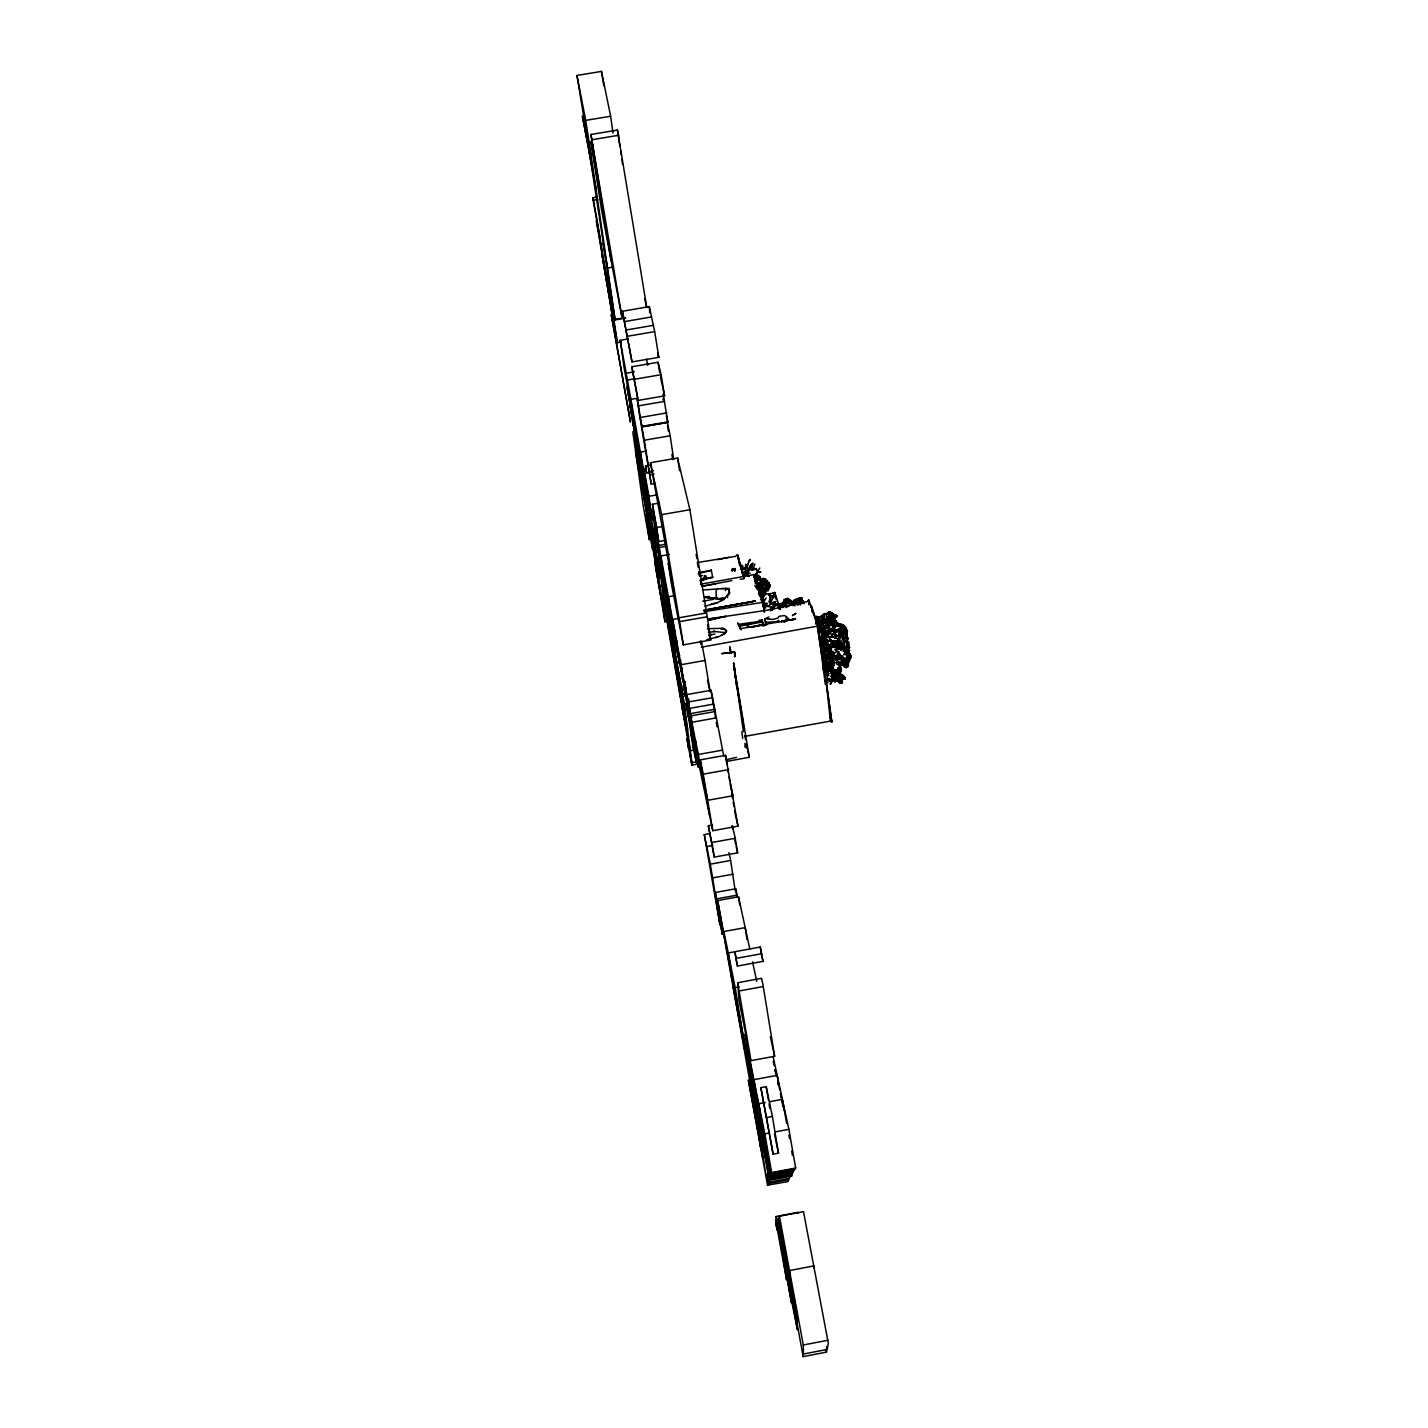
<?xml version="1.0" encoding="UTF-8"?>
<svg xmlns="http://www.w3.org/2000/svg" width="1428" height="1428" viewBox="0 0 1428 1428"><rect width="100%" height="100%" fill="white"/><g stroke="black" fill="none" stroke-linecap="round" stroke-linejoin="round"><path stroke-width="1.5" d="M700.505 584.248L754.073 574.609L756.037 581.428L758.375 583.713L758 587.943L762.498 587.336L763.087 581.392L766.051 581.321L764.498 581.285C768.21 578.608 769.353 585.926 768.05 587.908L766.336 590.371L766.997 588.193L765.783 587.586L764.997 592.852L759.785 595.422L761.178 597.35L762.623 596.172L762.552 599.474L760.499 599.635L763.373 598.314L763.052 595.28L760.196 596.904L762.623 596.172M779.688 1089.76L777.171 1075.338L753.841 1079.693L770.013 1176.743L744.72 1034.461L764.819 1133.85L771.638 1172.566L770.335 1175.512L793.308 1171.192L795.664 1168.05L788.899 1129.334L773.191 1056.952M839.914 647.419L839.914 649.276L844.341 649.24L843.145 646.116L842.002 646.545L843.984 646.706L841.128 647.919L833.149 644.349L831.971 646.134L822.742 645.795L825.134 651.614L828.597 649.865L826.758 656.469L824.474 655.72L823.063 658.933L823.902 657.219L826.812 658.022L826.062 657.023M783.936 1254.837L783.936 1255.944L777.35 1218.709L784.847 1259.746M823.563 666.448L823.135 665.412L824.884 669.018L827.615 668.465L825.687 667.822L825.919 664.27L833.399 663.02L829.418 660.343L829.365 662.485L832.702 667.019L832.274 665.484C834.862 663.306 829.043 658.558 832.31 656.184L835.005 656.541L837.843 661.164L844.394 665.769L846.072 664.252L845.626 661.807L842.609 657.63L839.432 657.076L839.539 654.381L840.646 657.54L837.201 655.577L837.361 653.953L839.075 652.15L840.646 656.184L842.484 656.701M764.48 612.273L762.481 599.492L764.801 600.028L766.229 597.993M798.341 1213.282L798.073 1212.336L776.029 1216.513L791.433 1302.729L783.454 1256.247M830.168 716.66L831.846 721.961L826.294 682.423L831.846 721.961L830.382 721.14L826.294 682.423L817.191 626.196L701.434 647.187M831.953 673.605L831.292 671.803L833.684 674.016L834.523 679.317L831.881 677.211L830.703 682.191L831.917 676.747L831.007 676.461L833.649 676.926M763.123 606.24L766.979 603.366L766.765 605.079L763.123 606.24L762.409 603.241M690.313 722.211L690.974 731.939L693.544 733.831L691.527 733.581L690.688 725.602M764.801 600.028L762.374 600.349L762.516 597.065L762.463 600.42L766.086 605.526M790.005 1289.662L790.041 1288.002L797.467 1329.771L791.451 1300.283M825.241 630.355L823.046 631.908L820.279 630.997L817.923 625.518L819.975 625.892L820.19 632.068L826.241 634.3L827.508 633.871L827.276 630.64L825.33 632.461L825.991 635.603L823.438 634.871L821.546 632.479L825.241 630.355L825.241 628.141L828.847 627.606L837.058 631.783L835.915 629.873L833.934 631.372L831.774 630.908L834.291 632.39L831.667 635.032L835.683 634.103L836.54 635.531L834.666 638.619L835.451 635.639L840.11 635.139L840.699 636.531L838.914 641.797L831.703 640.94L829.311 639.173M826.08 636.763L825.509 638.352L828.668 641.226L827.633 640.851L826.83 642.761L824.652 639.137L825.527 635.799L825.545 639.619L828.668 641.226L830.65 640.19L833.827 641.208L833.898 644.653M741.882 570.165L746.987 566.737L747.701 563.989L747.147 570.914L748.54 569.611L748.201 570.575M804 602.973L799.841 597.743L797.627 599.76L793.718 600.456L794.861 602.063L796.253 601.402L795.557 602.348M831.221 669L831.596 667.429L829.936 665.698L828.436 667.929L827.026 664.645L829.936 665.698L830.757 669.786L832.81 667.947L828.347 663.841M845.483 635.656L847.322 633.925L846.019 638.03L847.946 638.227L846.019 638.03L847.946 638.227L846.982 638.405M648.919 526.932L640.208 475.578L658.576 581.25L659.932 586.39L663.895 585.694M767.157 581.446L763.212 578.411L761.481 581.803L762.963 580.536L762.552 579.072L757.072 580.375L755.644 582.071L755.501 580.428L756.269 581.535M829.954 621.858L831.114 622.072L832.613 618.538L835.951 617.646L837.326 615.718L833.47 615.236L837.326 615.718L834.844 617.431M780.92 1235.72L803.179 1356.6L826.491 1352.12L826.616 1347.05M843.252 658.183L844.912 662.449L843.662 664.234L846.019 662.985L846.054 660.396M747.201 626.071L748.54 625.089L747.415 627.41L749.129 627.106L747.201 625.75M831.382 640.262L833.042 642.671L831.614 643.796L828.883 644.992L824.813 643.778L823.206 645.028L821.386 643.725L822.742 638.048M691.116 730.065L690.866 725.192M838.182 672.874L832.096 675.408L831.292 671.803M844.983 646.402L848.089 647.776L848.464 649.597L846.429 650.597L843.573 648.901M843.448 658.772L840.271 659.736L838.165 658.808L838.504 656.487L842.984 656.166L839.735 657.523L842.609 657.63L845.626 661.807M828.186 668.429L829.472 669.661L825.009 667.554L826.384 664.431L827.901 666.965L830.543 666.983L827.026 664.645M673.124 625.482L673.195 628.231M846.893 637.156L846.982 634.318L845.001 634.228L846.982 634.318M841.877 648.508L844.555 648.169L847.036 651.257L846.483 647.455L843.073 645.974L844.537 644.974L844.287 641.868L840.913 643.207L838.575 640.869M759.607 1128.406L763.98 1153.235L762.106 1142.454M843.073 675.551L842.092 678.693L843.073 675.551L845.215 679.192L839.771 677.033L841.752 680.014L838.736 680.728L835.558 676.622L835.594 673.998L840.342 680.174L845.465 678.639L841.717 674.409L838.075 677.229M660.307 569.558L660.254 566.63L661.146 572.342L661.789 571.611M758.803 590.924L760.66 589.461L758.446 589.443M847.304 645.045L848.589 641.85L845.947 640.547L848.589 641.85L848.696 643.207L846.501 647.562L835.844 643.153L834.862 643.957L835.666 645.117L837.611 642.332L837.451 646.759L838.896 646.384M664.074 586.033L664.431 589.139L664.377 585.587M794.539 604.526L794.111 601.956L793.843 605.061L794.611 602.991L792.451 601.848L791.487 604.669L795.182 605.847M831.685 612.951C834.095 615.807 829.329 609.47 826.491 613.986L824.688 613.576L823.206 616.789L824.706 618.842L829.061 617.664L826.223 619.627L825.687 622.786L819.226 624.964L821.868 630.462L823.724 629.569L824.545 630.908L824.599 629.212L821.903 631.069L824.081 626.035L834.398 616.825L834.113 614.861L829.882 611.791L828.847 611.987L831.382 612.594L831.489 615.129L826.794 621.234L827.187 622.537L832.31 623.857L833.988 629.677L828.668 631.337L829.543 632.354L827.972 637.495L832.149 636.228L834.88 637.62L839.164 634.978L840.699 636.531L839.521 634.514L843.359 632.497L839.593 629.677C837.361 627.767 833.381 633.746 834.862 631.426L835.915 629.873M820.511 617.431L816.316 616.396L815.888 619.002M845.911 661.182L847.839 664.609L851.034 656.88L847.714 650.579L846.429 655.113L847.661 659.754L850.213 653.899L847.821 652.507L847.911 653.435M762.516 597.065L762.374 600.349L763.498 599.938L764.373 603.848L761.838 600.742M837.147 645.813L835.88 642.314M785.043 602.241L783.954 602.848L783.847 601.331L783.704 603.401L782.883 602.42L786.435 600.26L786.953 602.616L784.026 602.205L783.936 603.848L788.274 603.58L786.328 602.402L783.419 606.079L784.347 601.956L786.632 601.242L787.346 602.545L787.042 601.67L782.58 607.543M798.395 600.117L797.02 602.277L796.378 600.278L798.109 600.581L799.359 598.635L797.627 599.76M822.117 636.602L820.779 638.173L821.975 639.869L826.294 641.136L821.582 635.942L824.42 633.443L823.438 634.871M824.849 680.71L825.473 673.873L823.581 669.464L825.527 667.09L824.706 667.733L826.58 668.75L825.741 671.142L824.884 669.018L825.991 670.196M832.096 616.039L830.007 617.913L834.987 616.664L835.077 614.736L833.774 615.914M728.708 595.208L729.03 588.443L721.318 588.479M766.193 589.621L767.961 590.639L768.371 588.818L766.193 589.621L767.961 590.639L770.442 585.801L768.692 582.713M748.897 1055.203L770.924 1174.298L794.379 1169.889M758.75 594.048L759.785 595.422C760.499 593.28 768.068 594.03 763.569 592.192L759.375 592.102L759.321 590.978L762.088 589.871L758.643 589.657L762.463 602.348L704.04 611.737M774.797 1070.643L774.851 1069.697L776.404 1076.534M832.399 680.763L831.078 680.888L830.346 684.458L831.06 680.21M729.601 593.423L729.672 592.174L724.121 599.117L716.374 603.259L704.986 606.097M752.699 565.024L752.824 563.043L750.236 567.523M822.76 658.165L822.242 657.398C822.349 660.432 823.51 650.24 822.903 655.738L825.652 655.291L822.225 651.828L826.366 651.811M830.578 660.343L829.686 656.755L835.898 656.184L834.006 657.13L832.917 660.057L832.613 658.754C832.488 655.024 838.843 656.255 833.149 654.863L831.524 654.078L833.042 656.166L835.166 656.505L832.613 654.988L831.917 655.952M762.409 600.652L762.481 599.492M830.882 656.148L828.169 654.238L826.973 655.88L829.65 657.576L827.847 659.45L825.152 658.237L827.704 656.648L826.473 654.417L827.972 654.042L827.597 651.811L829.597 650.936L829.686 649.365M746.987 566.737L745.612 564.363L745.345 574.699L746.808 571.736M781.991 607.668L782.258 605.472L783.936 605.276M803.411 1354.03L803.286 1344.997L779.438 1216.21L803.5 1211.658L828.329 1343.32L827.133 1349.46L803.411 1354.03L802.911 1351.316L803.179 1356.6M664.591 581.731L664.431 580.375L664.68 585.641L664.77 584.534M800.769 603.044L801.661 597.725L801.09 600.26M826.401 674.855L828.615 673.463L828.133 671.571L826.384 672.07L828.615 673.463L826.401 674.855L825.473 673.873L828.615 673.463L826.384 672.07M795.039 1168.675L771.174 1173.191L756.769 1095.633M830.864 683.744L831.078 680.888M828.24 622.233L822.921 620.109L823.206 616.789M825.991 668.125L829.579 671.214L832.06 669.732L835.969 672.552L835.005 672.731L833.524 668.411M732.225 569.165L732.1 570.897L732.225 569.165L735.134 568.647L734.867 571.289M831.917 676.747L834.452 678.014M734.545 570.129L731.957 569.879L735.063 569.433L733.135 570.379M821.814 650.454L823.76 652.15L825.134 651.614L826.651 645.795M833.149 654.863L831.025 656.809L832.863 655.506M823.188 663.77L826.009 661.646L826.687 659.004L825.152 658.237L827.597 658.04L828.026 655.363L829.204 656.88L826.08 656.327L828.169 654.238M681.37 669.018L681.531 667.322L681.495 671.249L681.691 669.179M849.142 660.307L844.234 660.093L849.142 660.307L850.16 659.147L848.946 656.898M756.554 573.11L756.394 574.234L757.215 573.092M763.23 596.922L763.427 595.03L765.926 593.959L762.998 593.37L765.926 593.959L763.659 596.101L763.427 595.03L765.819 593.887L764.765 590.192L765.354 591.192M831.596 663.127L832.845 663.449L830.935 672.731L831.417 670.232L831.703 672.249M767.354 581.321L767.443 580.428L765.711 581.178L767.604 581.285M821.511 624.036L820.814 625.321L822.153 621.18L824.259 621.126L824.313 617.431L823.438 620.323M782.312 606.382L783.847 601.331M827.597 658.04L827.776 655.488M686.939 692.598L685.208 693.008L689.046 714.875M828.847 627.606L828.561 630.194L831.257 628.784M758.661 586.801L758.643 589.657M759.268 593.602L759.196 591.138L762.088 589.871M783.704 603.401L785.311 599.224L786.649 601.652L785.043 602.027L784.24 599.938M841.128 630.069L841.895 629.516L843.091 631.997L841.77 633.479L846.768 630.73C847.821 626.16 839.914 632.408 841.895 629.516L842.895 632.872L840.86 633.229M842.895 632.979L843.038 635.139L840.075 636.602M691.509 728.994L691.206 725.71L691.759 730.672M764.819 578.643L764.783 580.5L765.765 579.215L763.516 578.875M762.927 623.286L762.998 625.089L762.32 620.966L759 620.502L762.695 619.841L761.588 620.145L762.998 625.089L757.358 626.089M830.989 624.714L831.274 621.626M762.302 583.499L756.394 583.017L757.911 585.105L757.072 580.375M828.883 644.992L827.562 643.653L825.687 647.312L822.296 648.169L823.813 649.187L821.671 646.081L826.866 647.437L829.9 645.867L831.435 649.49L827.972 654.042M684.53 683.762L684.173 680.192M781.08 606.4L779.599 603.812L779.42 606.597M833.113 655.934L832.613 654.988L833.381 656.844L834.487 656.023L833.113 655.934L833.184 651.579L829.597 650.936M848.339 660.093L846.215 663.52L846.144 667.519L842.074 664.948L845.501 666.091L847.714 664.966L847.732 666.822L846.144 667.519L842.895 664.948M840.646 656.184L838.771 654.667L839.075 652.15M768.407 595.405L770.031 594.923L769.335 602.759M797.092 600.545L796.36 599.171L801.983 598.778L799.198 598.975M842.556 632.658L841.663 632.39L843.912 627.035L845.679 628.391M846.554 637.923L845.858 636.388M694.401 746.433L695.864 756.929M749.789 566.684L752.128 567.273L749.789 566.684L746.683 573.77L750.182 573.253M848.089 647.776L848.464 649.597L844.733 652.15L844.002 654.809L845.34 652.882L846.429 655.113L849.107 654.667L849.249 652.525L845.983 649.187L843.412 651.132L844.002 648.955L844.555 650.418L843.412 651.132L844.733 652.15L847.447 651.525L851.034 656.88L849.053 658.183M837.094 678.211L836.808 680.353L839.896 683.03L842.538 682.566L841.681 679.692M677.175 650.508L675.176 639.708L675.64 641.975M825.58 628.552L827.508 628.534L826.723 625.268L826.973 626.196M816.316 616.396L817.923 625.518M843.752 649.187L844.751 649.508L844.858 647.812L845.215 650.597M692.187 734.902L693.169 740.329L693.49 737.937M844.126 639.262L842.092 637.709L843.984 638.137L843.752 636.692L844.126 639.262L841.645 636.852L843.752 636.692L844.323 642.707L842.038 644.599L840.913 643.207M783.419 606.079L782.455 602.794L779.331 605.597L780.938 605.508L779.599 603.812L779.545 607.489M835.451 635.639L835.683 634.103M831.078 675.837L832.578 676.64L833.684 674.016L833.202 672.142L830.596 671.053L833.131 672.731C838.361 673.659 833.167 674.659 833.916 677.872L831.917 678.746L832.578 681.584L833.184 679.549L834.595 681.334L836.808 680.353L835.987 679.942L837.201 680.906M834.595 681.334L834.773 680.192M680.799 670.624L681.138 668.607M734.885 655.63L734.652 656.969L734.617 652.025L721.925 653.613L734.617 652.025L734.885 655.63L734.42 652.364M743.595 575.68L744.738 572.592L745.416 575.448M826.776 628.57L827.455 626.196L829.329 625.982L829.115 622.626L826.687 624L827.508 628.534M758.911 592.852L759.196 591.138L762.124 590.514L760.16 589.621L758.661 590.924L758.625 584.373L757.179 584.962L757.483 587.961L758.357 587.283M829.043 675.658L827.383 675.926L826.883 678.996L827.954 682.513L826.366 681.263L827.597 678.836M690.866 718.409L690.313 721.693M835.219 622.679L835.023 623.75L836.469 622.769L832.935 623.268L833.559 621.144L832.47 621.965L836.862 620.984M762.909 594.869L764.569 594.976L763.23 593.352M843.091 627.927L843.912 627.035L842.449 627.713L844.251 628.963L845.358 627.41L842.966 624.661L841.342 624.643L840.092 629.373L835.594 630.105M841.181 645.599L841.806 646.973L841.074 643.564L838.182 643.171M762.498 587.336L767.711 587.247L765.943 583.035L762.498 587.336L764.23 588.479L765.676 593.352L763.801 592.977M829.115 622.626L829.329 625.982L826.687 624L827.312 622.858M831.971 646.134L833.042 642.671L834.238 643.546M840.11 635.139L843.27 633.943L843.038 635.139L840.342 635.728M691.973 727.191L692.134 729.547M756.215 583.445L757.822 584.891L757.697 588.604L757.965 585.908L762.927 586.158L761.249 586.033L761.642 584.748M661.789 568.969L661.146 572.342L661.432 570.932M686.065 687.546L685.672 688.421L685.208 687.243L685.654 690.402L684.601 681.745M827.419 641.083L826.83 642.761L821.457 640.583L820.779 638.173M824.973 678.621L824.973 677.657L825.58 678.514M767.479 1159.822L762.302 1128.495M834.291 675.069L835.291 673.177L834.577 674.748M786.203 599.492L787.703 598.421L790.916 600.492L789.488 602.991L791.558 600.992L789.488 602.991M797.27 602.438L799.127 600.474L801.965 602.919L800.233 603.633M835.808 616.521L835.344 614.915M766.051 585.516L766.997 588.193L764.658 589.746M768.692 586.069L768.603 584.159L765.087 584.355L765.551 581.821L762.784 582.196L763.962 580.839L766.229 580.946L763.748 583.445L765.158 584.712L765.943 583.035L767.711 587.247M770.031 594.923L770.567 598.386L775.35 593.673L770.638 602.652M827.74 622.215L826.705 620.073L822.528 622.394L823.849 622.786L824.349 620.591L822.492 620.18L821.439 616.878L824.688 613.576M831.703 640.94L830.721 644.242L832.381 643.849L830.65 640.19L827.758 641.315L826.83 642.761L827.794 642.35L827.901 643.689L825.634 640.922L822.349 640.744M834.88 679.906L835.558 676.622L840.628 676.372L840.11 674.569L838.95 676.319L837.701 675.373M690.17 719.641L689.438 717.731M839.468 671.267L837.683 672.445L837.129 675.498L839.468 671.267L834.595 671.981L832.06 669.732M792.04 1170.906L791.987 1175.994L769.781 1180.188L769.496 1175.155M793.308 1171.192L793.04 1172.459L770.013 1176.743M734.652 570.861L735.134 568.647M664.555 580.821L662.503 579.929L662.431 576.501L663.806 576.252L662.77 576.109L662.77 578.893L664.145 581.214L665.091 580.411M847.072 632.836L845.911 632.301L847.072 632.836L847.464 631.105L846.161 630.498M767.139 586.962L768.603 584.159M832.917 660.057L835.094 659.254L835.987 657.469L835.005 656.541L839.646 658.808L838.04 658.379M841.288 663.913L842.002 659.343L842.502 661.45L838.397 663.556M762.748 590.799L765.783 587.586M836.594 648.116L838.414 649.454L836.29 649.026L837.058 646.045L835.808 644.742L836.951 644.867M813.585 1267.564L813.96 1265.886L789.613 1270.527L790.559 1288.252M693.651 733.546L691.527 733.581L691.17 727.834M827.972 637.495L828.668 631.337M762.445 602.509L763.498 599.938M818.976 619.52L818.065 621.359L818.976 619.52L816.227 620.216L816.28 617.342L816.495 618.253M835.059 625.607L835.987 622.287L838.022 624.018L836.701 624.143L839.896 625.803L837.094 626.089L838.522 624.679L839.896 625.803M829.811 618.36L832.631 617.824L832.167 616.575L827.33 617.735L831.382 612.594L834.113 614.861L831.417 616.807M846.161 627.784L842.966 624.661L840.324 624.286L840.396 629.016L839.021 628.623L847.322 632.443M783.883 606.007L786.632 601.242M729.708 647.33L731.297 653.489M759.321 580.089L759.892 576.769L760.856 579.322L756.965 579.286M763.73 1143.542L745.791 1046.635L767.568 1185.418L748.361 1079.996L762.784 1157.697L753.252 1102.452L755.84 1119.82M825.455 614.486L829.079 612.362M685.244 695.472L684.994 696.346L684.744 692.794M734.902 668.947L733.546 662.985L743.417 731.689M825.241 646.438L827.901 648.847L830.096 648.865L830.543 647.223L828.847 646.563M843.412 651.132L844.002 648.955L839.914 649.276L841.413 648.723L841.074 649.615M822.153 621.18L824.259 621.126M834.095 676.836L831.917 678.746M846.625 664.538L848.071 663.841L846.358 663.484L848.036 661.932M683.334 685.779L683.655 688.492L683.334 686.707M830.007 679.924L830.703 682.191L828.954 678.282L829.365 679.657L827.098 679.782L830.739 679.549L829.079 680.353L829.989 680.71M791.969 603.455L787.042 601.67M838.165 625.892L838.522 624.679M831.489 615.129L831.846 616.753L830.793 616.61M801.054 597.939L799.626 601.599L800.448 605.008L800.001 602.955L798.288 604.579L797.217 602.741L794.611 602.991M787.096 619.627L788.756 618.288M823.153 617.539L819.369 617.039L818.101 618.11L819.797 620.323L821.635 620.323L819.226 623.268L817.619 622.822L818.779 622.305L817.566 619.556L819.618 619.199L819.958 622.305L818.672 620.52L816.762 622.429M779.081 605.526L779.599 603.812M837.95 648.187L836.772 650.293M844.448 664.431L844.073 666.733L847.732 666.822M744.738 572.592L748.504 576.216M828.204 623.518L827.455 626.196L825.687 622.786M827.258 616.485L826.116 616.682L826.491 613.986L828.847 611.987L830.721 613.112M825.919 664.27L827.847 659.45L825.027 657.326L827.704 656.648M765.64 584.659L764.819 582.749M768.728 583.749C767.621 587.961 770.138 583.552 766.408 584.445L767.604 585.551L768.585 584.463M789.345 601.884L787.774 602.259M832.881 617.021L831.596 622.394L832.827 622.269L830.721 623.911L833.559 621.144L833.845 623.947M747.594 564.596L750.343 559.348L748.433 561.668M835.094 614.718L835.219 617.985L832.613 618.538L832.774 617.271L830.364 620.912L828.865 620.859M724.996 597.921L721.426 600.706M758.179 582.785L757.108 584.837L756.661 582.588M833.47 666.412L834.327 661.682L832.738 661.86M838.736 680.728L839.896 683.03L838.736 680.728L840.342 680.174M663.163 393.914L667.84 422.277L641.94 426.74L637.138 398.394L640.226 420.153M758.625 584.373L757.09 586.408L758.125 586.355M841.949 633.961L841.36 636.567L843.234 634.246L840.164 634.264L843.27 633.943M826.455 649.187L824.92 648.08L826.455 649.187L825.134 651.614M711.269 569.647L712.661 577.608L700.72 579.697M834.595 671.981L836.558 672.177L835.63 672.035L835.969 674.016L832.667 670.053L832.453 672.481M794.111 601.956L792.772 605.65L793.789 603.544L793.843 605.061M819.226 624.964L818.637 626.553L822.778 625.5L823.492 624.018L819.797 625.928M766.765 587.818L766.229 589.264L764.623 587.8M763.569 592.192L764.408 589.978M790.309 604.062L790.862 602.634L789.059 602.241L792.558 603.366L793.593 600.742L796.271 599.76L798.716 601.973M840.628 625.285L840.324 624.286L842.127 625.964L841.86 629.177M737.794 555.278L738.633 558.973L737.419 554.724L735.563 556.349L697.257 562.561M825.277 633.407L827.276 630.64M751.806 570.361L756.465 568.933L748.825 569.879L748.736 568.594L747.469 570.522M837.79 646.241L839.896 643.314L838.629 644.581M837.486 672.927L838.986 671.767L840.146 674.052L838.254 674.641L835.63 672.035M692.33 728.691L691.723 726.192M759.517 585.641L760.285 583.749M791.023 1175.476L789.238 1178.35L768.193 1182.33L766.622 1174.387M796.574 599.956L798.805 597.939L801.697 599.242M830.668 622.162L831.203 620.912L831.881 621.644L829.454 621.644L829.204 620.216M764.569 594.976L765.337 590.835L764.212 590.424M677.425 648.83L676.979 649.811L676.658 646.081L677.729 651.543M846.643 648.383L841.074 643.564L846.483 647.455M753.27 567.808L754.93 564.042M830.043 613.772L829.882 611.791M830.489 625.125L832.31 623.857M832.952 627.428L834.095 624.821L832.631 624.554M829.579 671.214L831.631 667.162L831.524 665.18L829.507 664.913M845.215 679.192L842.163 679.121L842.324 680.638L839.486 681.459M765.176 592.209C767.496 589.978 763.123 592.299 765.676 593.352L764.159 592.923M831.06 657.683L832.06 656.398M769.406 1179.064L768.193 1182.33M799.591 601.099L801.965 602.919L799.591 601.099L795.45 602.848L796.271 599.76L797.359 601.509L799.109 600.385L800.465 601.759M833.863 656.898L830.757 651.293L829.9 659.218M725.442 590.496L726.388 588.532L729.476 589.764M750.289 567.077L748.825 569.879M758.661 590.924L759.482 589.229M834.327 676.461L836.54 673.748L836.397 676.39L834.595 673.623M844.394 665.769L840.896 663.717L841.413 662.681L844.287 663.681M781.402 1246.198L786.578 1279.916L775.582 1219.744L776.564 1219.494M785.543 621.323L781.366 621.43L795.664 619.002L740.222 628.713L737.58 622.911L739.954 626.089L762.016 622.072M841.806 630.89L841.895 629.516M751.378 564.917L751.878 563.935L749.932 566.345L751.378 564.917L751.556 567.094L751.699 565.292L750.592 565.417M705.86 578.59L706.039 576.002L704.2 575.538M822.903 655.738L823.617 654.417L822.582 654.399M846.429 655.113L847.786 652.578L849.249 652.525L848.286 652.774L850.57 655.202L849.838 656.487M763.962 580.839L760.089 581.303L763.212 578.411M843.145 633.264L841.199 632.14L839.521 634.514L838.539 633.318M732.921 570.468L734.046 568.451M788.881 601.277L790.916 600.492M832.274 665.484L833.774 663.342M826.241 634.3L824.456 634.817L824.01 637.12M704.361 576.716L702.005 580.303L700.309 580.214M685.476 689.117L685.993 688.171M756.501 572.61L759.821 567.987M833.47 670.999L833.131 672.731M684.101 683.387L683.494 682.477L685.315 681.834M821.403 633.336L824.17 632.64L824.581 630.997L825.33 632.461L824.706 631.711M795.646 601.527L796.485 600.367L795.235 599.885L796.181 601.117L794.861 602.063M772.262 609.952L774.44 607.9L770.495 610.684L772.262 609.952L770.495 608.899L773.583 607.311L770.495 608.899M840.806 657.987L841.36 657.041M706.824 639.566L718.73 636.709L725.299 633.282L726.709 630.89L722.961 628.266L707.52 628.766M834.595 680.103L835.666 680.085M784.347 605.097L783.312 606.811L781.419 606.025L782.794 606.4L782.83 605.258L781.419 606.025L782.276 606.989M845.769 635.371L843.145 637.62L844.948 637.495L843.734 642.421L845.554 641.565L844.341 641.475M834.88 637.62L838.058 639.155L839.164 634.978M748.647 571.611L747.272 571.985L748.022 570.129L748.647 571.611L746.683 573.77M796.36 599.171L793.718 600.456M828.775 663.431L829.365 662.485M764.872 592.781L765.337 590.835L764.069 591.674M795.628 603.116L796.717 601.402L797.841 602.527M785.311 599.224L783.865 600.295L784.043 602.42L786.649 601.652M820.279 630.997L823.724 629.569L820.19 632.068M841.735 640.601L843.002 638.602M825.045 643.135L825.723 642.064L825.67 644.064L822.207 641.707L823.724 641.226M785.953 607.668L789.559 604.99L788.292 606.543M766.086 623.982L764.748 619.056L768.817 616.95M769.978 603.99L774.226 602.081L767.853 606.347L763.427 607.132L763.123 605.829L765.586 604.562L765.122 603.276M762.891 626.071L766.836 624.839M693.776 745.487L692.866 746.862L696.507 763.052L692.259 737.062M774.636 594.637L772.869 597.261L775.35 593.673M840.253 661.61L840.11 662.806M759.482 591.71L761.249 586.033L761.32 587.319L760.285 586.497L761.874 588.996L761.053 592.834M833.399 663.02L834.327 661.682M823.224 660.986L818.583 626.91L808.73 599.938L807.284 601.67L767.657 610.131L707.645 619.038M767.961 590.639L766.104 589.318L768.05 587.908L767.461 586.801M832.56 670.375L832.524 667.751M801.751 602.759L800.34 603.598L799.823 602.58L797.467 605.24L797.217 602.741M836.754 622.769L839.432 625.036L835.344 624.268M823.063 634.121L821.582 635.942M827.669 647.402L827.901 648.847L830.543 647.223M784.436 604.062L782.615 606.132M836.29 649.026L837.058 646.045L840.592 646.259M832.47 640.886L833.077 642.064L833.827 641.208L831.417 642.332L833.042 642.671M833.934 673.481L835.487 672.517L835.969 674.016L833.202 672.142L833.934 673.481L834.541 672.659M825.42 652.578L825.045 655.149L822.671 653.881M725.299 633.282L726.424 630.73L724.924 633.568L721.461 635.353M819.369 617.039L823.528 614.933M696.739 760.981L697.096 761.82L695.882 756.679M767.157 589.193L767.514 586.962M797.538 599.581L799.501 598.421M822.76 621.501L824.152 621.466M833.434 620.43L834.291 619.341L834.113 621.376L834.291 619.341L836.13 621.733M838.932 630.516L840.307 633.764L841.413 633.354L839.039 631.23L834.862 631.426L839.593 629.677L843.359 632.497M764.712 592.941L765.819 593.887M824.741 679.246L826.116 678.907M801.59 598.546L800.448 599.956L800.091 597.796M826.669 625.589L824.242 626.642L824.42 627.784L824.081 626.035L826.366 625.196L825.027 626.821L824.081 626.035M726.388 588.532L717.481 588.961L716.088 590.656L716.231 598.011L718.445 599.153L723.657 598.528L720.462 599.51L704.522 597.404M832.292 623.661L833.167 622.572L833.666 623.84M765.087 584.355L766.051 581.321M835.505 657.201L833.898 658.808L835.094 659.254M679.014 655.024L678.746 654.952M830.9 622.769L831.507 625.178L830.9 622.769L830.079 623.75L831.507 625.178L832.792 623.697M784.258 622.322L785.686 620.609M835.094 627.731L832.31 626.981L835.094 627.731L832.917 626.642L833.559 625.875M662.77 576.109L662.77 578.893M828.276 618.52L826.848 621.84M824.474 640.529L825.545 639.619M769.228 584.266L767.568 583.963L769.174 583.177L767.675 583.731L769.21 584.587L767.675 583.731M686.386 703.451L687.207 706.896L686.172 703.058M847.714 645.456L848.803 644.206L847.107 644.189M761.178 597.35L761.713 594.476L759 594.833M827.972 646.224L825.598 648.83M825.777 646.473L823.224 645.545L824.813 643.778L824.045 642.368M841.842 664.216L843.966 662.056L842.341 660.504M847.322 633.925L846.501 635.049M846.447 659.308L848.232 662.574L846.447 659.308L848.875 661.575L847.607 662.413L847.839 664.609M815.959 624.161L815.674 622.519M756.251 576.501L757.715 574.931L756.108 575.305M832.578 631.194L833.988 629.677M686.565 703.254L687.814 715.482L689.046 717.32M772.619 604.901L775.957 601.402L773.155 603.241M768.157 582.606L766.408 584.445L767.604 585.551M758.375 583.713L757.786 584.748M850.16 659.147L847.821 660.45M760.856 579.322L757.286 579.447L759.892 576.769M830.543 620.27L831.953 618.859M707.271 597.332L719.426 598.671L718.445 599.153M698.435 767.318L689.528 709.252L698.435 767.318L692.669 738.526M849.606 647.634L848.393 648.794L849.606 647.634L846.929 647.58L849.107 645.938M843.055 639.316L844.948 637.495M775.707 598.528L773.815 593.263L774.726 592.406L775.636 596.618M758 587.943L759.482 586.551L760.481 587.39M844.501 632.176L845.465 631.265L841.663 632.39M838.147 651.275L833.791 653.346L834.487 656.023M822.1 644.653L824.813 643.778L822.831 642.475M691.17 729.583L692.544 728.316M811.193 606.739L817.619 625.803L825.402 684.619M834.952 656.184L836.023 655.791M838.807 646.17L841.645 646.188M833.434 669.411L832.042 668.393L830.168 670.357L830.935 672.731M796.717 601.402L798.056 602.991L800.394 601.17L801.965 602.919L799.894 600.331L800.448 602.17M829.454 621.644L831.81 618.485L830.364 619.056L831.881 621.644M756.055 578.126L759.107 575.484M704.896 578.822L702.005 579.732L706.432 577.483M785.703 603.741L784.811 604.508L786.685 603.044M845.501 650.026L844.002 648.955M832.667 670.053L831.542 671.16M769.139 601.563L771.298 599.724M836.647 664.181L836.13 662.61L837.843 661.164M796.503 602.973L795.253 603.99L797.431 603.812M835.987 622.287L834.363 623.625L835.344 621.983L831.364 622.572M800.912 601.099L801.59 599.867M819.119 627.41L821.618 627.195L822.171 628.374L821.011 628.57M846.304 632.051L847.464 631.105M827.151 672.374L828.133 671.571M834.934 644.778L835.844 643.153M781.741 620.93L784.222 621.234L780.866 621.716M786.382 619.449L787.399 618.627M830.328 619.27L832.006 617.913M830.935 668.34L827.33 670.018L825.009 667.554L827.062 666.358M687.778 702.719L686.547 702.54L687.439 706.86M691.241 727.316L692.348 726.477M840.324 646.563L841.77 645.438M762.623 624.411L751.164 627.285L755.287 626.481M768.014 589.818L766.729 589.336L769.406 588.229M829.597 624.554L827.687 625.196L829.489 625.196M823.313 618.145L824.313 617.431M821.6 615.771L823.831 614.219M827.169 663.003L829.971 661.2L830.56 663.627M847.714 664.966L845.679 663.003L846.768 664.181L847.982 663.342L845.305 661.789M762.32 620.966L738.704 624.304M679.264 660.254L679.585 661.699L679.978 660.7M684.94 692.776L683.548 684.869L684.94 692.776L686.261 692.223M744.541 573.824L745.327 573.306C742.524 576.466 742.792 572.61 746.076 573.538L745.345 574.699L746.076 573.538L742.578 573.342L741.935 571.075L743.024 574.788L742.721 573.574M840.467 659.022L842.609 657.63M785.721 620.002L783.24 621.394M823.135 634.621L821.635 634.782M785.989 599.224L787.703 598.421M622.429 311.286L632.015 361.909L658.844 357.321L654.684 331.635L649.329 306.592L622.429 311.286L632.015 361.909M845.84 640.476L848.071 639.03L846.036 640.315M777.153 621.376L778.742 620.359L778.974 621.573L765.14 622.34M833.577 655.809L832.435 655.077M844.537 644.974L843.323 645.742L844.573 643.921L842.841 642.832M715.999 618.324L725.942 616.361L707.788 620.288M820.154 627.552L821.082 628.873L818.922 629.337M840.896 663.717L838.879 662.039L836.13 662.61M837.201 655.577L838.771 654.667M845.822 635.246L847.375 634.371L845.519 633.425M760.553 582.196L762.159 581.285M848.553 664.109L847.072 663.788M717.534 602.527L711.055 604.098M692.169 736.42L693.829 735.509M831.703 670.41L833.042 669.696L834.398 671.553M841.645 636.156L844.716 634.032L843.055 633.782M760.678 583.177L756.394 583.017M843.466 627.82L844.93 627.035L841.61 624.964M769.174 583.177L768.335 584.141M841.199 647.901L842.127 647.419L840.057 646.723L841.038 646.42L841.199 647.901L846.233 648.116L847.036 651.257L844.733 648.723M835.505 671.196L837.361 670.232L835.237 669.518M844.037 678.925L845.197 678.336L844.43 676.336M785.882 617.842L787.149 617.199L784.579 615.539L779.099 616.307L777.921 618.092L772.851 619.413L766.782 619.002M826.08 656.327L828.026 655.363M838.254 674.641L837.683 672.445L838.986 671.767M831.221 674.194L833.684 674.016M845.162 647.419L846.804 646.616L848.5 648.223M679.514 661.021L680.87 660.361M763.159 594.298L765.337 593.62L763.677 594.53M776.279 605.597L773.494 606.936L773.351 606.007M758.518 590.478L760.66 589.461M765.765 579.215L764.801 580.625M649.329 306.592L649.704 312.732M841.413 633.354L842.449 632.89M799.805 598.564L801.661 597.725L799.841 597.743M817.958 617.467L823.403 615.968M763.498 579.018L760.803 580.625L763.284 581.107M755.93 574.895L757.375 574.27M834.434 636.442L836.54 635.531M836.237 670.714L837.361 670.232M827.847 659.45L825.277 659.558L826.009 656.916L827.169 657.041M715.624 637.584L717.891 636.638M848.482 662.039L847.304 660.843M711.822 634.228L708.609 635.531L714.875 633.996M834.987 616.664L837.326 615.718M832.613 658.754L831.685 659.129L831.614 657.344M842.931 676.533L841.984 676.908L844.305 678.943L844.43 677.229L841.717 674.409L841.752 680.014L841.699 678.443M846.911 651.543L849.731 650.418L847.268 651.079M761.267 594.833L765.14 593.548M825.919 661.646L824.063 662.36C828.704 660.789 821.885 663.717 823.599 659.415L825.652 655.291M750.111 624.393L751.146 623.982M843.145 646.116L842.002 646.545M745.273 568.38L741.346 569.379M828.668 615.182L832.113 615.861M837.129 630.141L840.092 629.373M754.93 574.306L756.501 573.717M830.132 652.971L831.132 652.614L830.418 654.827L830.132 652.971L831.185 653.203M837.397 630.48L839.593 629.677M687.743 709.359L689.206 709.091M827.901 666.876L829.043 666.465L829.382 668.393M841.235 634.139L844.716 634.032L843.448 634.193M838.343 624.375L840.449 624.625M767.122 585.534L768.407 584.998M764.997 591.513L766.211 591.103M823.992 661.86L825.259 661.432L823.635 660.343M841.538 634.835L843.645 634.139M765.515 589.318L766.854 588.871M850.57 655.202L846.858 657.005L848.161 658.594L850.553 658.147M840.057 669.464L838.075 670.089L840.324 669.482M764.676 581.446L766.229 580.946L763.819 581.981L762.766 580.321L761.142 581.071L762.963 580.536M845.322 632.693L847.018 632.158M700.006 765.158L697.203 754.716M838.593 624.214L839.646 623.911M842.074 634.567L841.36 636.567M822.653 635.317L823.474 636.585L822.296 635.174L824.456 634.817M692.473 737.758L693.526 737.473M838.647 631.087L841.538 630.301L836.844 630.034M764.748 581.731L766.497 582.231M828.668 670.535L830.025 670.196M709.484 620.216L716.463 618.449M839.932 632.443L841.199 632.14M789.434 620.359L793.325 619.413L784.472 620.662M758.393 578.643L754.591 578.84M823.938 653.703L825.705 653.274M759.285 572.467L760.749 572.128L758.946 572.503M798.056 602.991L799.823 602.58M726.798 759.607L736.455 757.358M701.077 579.839L704.772 578.983M704.272 610.256L755.358 601.027L730.029 605.597M831.114 668.322L832.81 667.947M764.23 588.479L761.874 588.996L763.016 589.621M832.917 626.642L836.344 625.91M698.149 573.77L710.93 570.397L698.649 572.503M717.749 559.651L728.53 557.384M731.868 580.625L701.969 586.301M834.791 657.719L835.987 657.469M712.858 577.073L705.254 578.608L706.806 579.072M755.358 601.027L703.718 610.238M803.286 1344.997L827.865 1340.285M771.638 1172.566L795.664 1168.05M770.049 1178.189L792.594 1173.941M788.845 1175.904L769.139 1179.617L764.051 1151.468M768.05 1183.562L788.899 1179.635L787.935 1181.581L767.479 1185.204M712.483 608.703L750.825 602.027M760.874 1087.654L766.193 1086.654L772.405 1116.464L778.492 1153.181L773.119 1154.181L760.874 1087.654L773.119 1154.181M765.176 1102.541L758.714 1103.755L760.267 1112.983M769.478 1101.738L782.383 1099.328L786.649 1123.408M766.997 1117.481L772.405 1116.464M764.819 1133.85L769.192 1133.029M775.761 1131.797L788.899 1129.334M726.798 761.374L749.307 757.286L733.546 662.985M751.003 1060.665L774.636 1056.274L763.266 986.534L761.642 978.305L737.669 982.714L738.972 1000.171L751.003 1060.665L737.669 982.714M736.063 959.33L737.473 966.06L763.016 961.347L760.267 946.996L728.226 952.958L733.332 985.266L717.659 900.568L738.526 896.766L749.789 948.995M761.784 953.672L736.17 958.384L734.777 951.673L737.473 966.06M746.933 939.392L745.22 927.629L723.925 931.52L735.188 987.587L739.186 986.837M739.24 990.961L763.266 986.534M708.324 825.777L711.787 842.52L735.224 838.272L737.633 852.855L714.268 857.103L708.324 825.777L712.536 825.009M710.251 833.488L704.272 834.577L707.431 850.535L706.735 846.501L712.768 845.394M706.735 846.501L710.287 864.172L730.636 860.477L735.206 890.894M704.272 834.577L720.015 925.148L712.643 877.899L732.921 874.204M715.339 892.482L735.688 888.769L737.08 895.124L716.642 898.855L722.282 934.465L715.339 892.482L716.642 898.855M709.573 815.352L700.255 759.857L725.531 755.305L737.99 826.134L712.768 830.685L697.31 756.751L686.797 694.597L711.037 690.277L723.817 756.429M675.712 653.435L658.558 558.741L664.93 610.024L691.848 762.641L697.881 761.57M687.993 744.97L686.993 738.49L691.866 765.069L699.827 763.641M700.255 759.857L703.254 774.172L728.798 769.567M828.543 674.302L825.473 673.873M686.797 694.597L688.332 701.987L712.697 697.649M688.332 701.987L689.421 708.431L713.75 704.093M689.421 708.431L690.509 713.625L714.928 709.27M705.218 789.398L691.884 722.265L716.213 717.909M692.526 737.169L693.472 737.009M744.506 736.437L830.382 721.14M693.847 746.701L692.866 746.862L688.671 717.445L689.188 719.034M694.436 749.95L690.331 750.682L685.868 726.138M697.899 754.555L722.372 750.164M674.766 595.637L668.322 596.761L672.177 623.358L658.915 549.173L670.482 611.523M702.754 601.206L713.268 599.349M764.962 594.119L773.815 593.263M650.454 462.708L661.646 514.651L678.943 617.806L706.539 612.933L707.306 616.735L710.68 640.03L683.334 644.885L671.446 584.195L668.268 563.257L674.319 593.816L650.454 462.708L677.55 458.013L689.885 509.725L706.539 612.933M679.389 662.86L672.659 619.466L679.157 618.324M788.06 600.492L789.755 600.51L786.739 602.045L786.435 600.26M783.722 602.58L785.097 602.33M795.235 599.885L799.02 600.224M683.334 644.885L679.674 621.608L707.306 616.735M750.646 623.34L739.222 625.357L740.115 628.284M708.431 632.497L714.571 631.408L713.215 631.444L725.942 632.586M818.012 627.017L817.619 625.803M679.692 655.488L677.836 655.095L678.086 656.666M842.431 627.481L844.93 627.035M825.991 635.603L827.865 635.264M673.159 622.804L652.489 510.867L657.148 547.62L670.375 619.591L670.125 617.967L686.6 697.435L681.049 664.716L705.021 660.45L701.344 641.083M823.777 650.24L825.295 649.972M661.646 514.651L689.885 509.725M665.18 540.409L658.701 541.551L656.666 527.503L663.217 526.361M658.897 545.425L665.287 544.318M659.183 547.513L665.573 546.389M669.286 554.475L660.753 555.974L662.306 567.362M715.392 583.927L702.058 586.212M818.101 618.11L821.118 616.932M641.94 426.74L640.654 420.171L644.314 440.235L670.16 435.772L673.713 459.637M646.402 451.123L640.315 452.176L643.189 471.829M650.972 472.186L646.634 472.936L646.045 469.848L645.51 465.831L649.865 465.082M655.488 483.432L651.257 484.163L649.24 471.579L653.489 470.829M649.847 474.881L654.095 474.15M628.249 338.918L620.18 340.292L624.357 369.227L652.096 520.274L648.955 496.284L657.237 494.838M658.701 541.551L652.418 504.245L658.933 503.12M631.819 366.764L658.04 362.266L661.128 374.689L664.555 395.877L638.137 400.411L631.819 366.764L638.137 400.411M650.847 510.367L626.214 373.226L634.318 371.833M627.142 380.062L635.192 378.67M634.603 379.241L661.128 374.689M636.727 398.376L630.676 399.412L633.818 420.76M638.602 405.838L664.716 401.357M640.654 417.422L666.769 412.906M642.082 426.347L668.09 421.867M641.725 426.954L667.447 422.509L670.16 435.772M824.242 626.642L827.205 627.213M614.272 319.444L612.13 306.645L614.272 319.444L624.75 317.659M596.136 189.888L582.392 116.079L589.461 152.653L615.093 319.943L625.767 318.123M624.75 321.532L651.543 316.962M626.267 329.975L653.06 325.406M627.713 336.24L654.684 331.635M613.29 321.496L602.009 254.559L617.307 342.613L621.376 341.917M842.127 625.964L843.769 625.678L842.127 625.964L843.769 625.678L845.358 627.41L843.573 627.535M842.556 664.859L846.072 664.252M617.307 342.613L611.059 300.112L592.674 197.742L596.868 197.028M592.674 197.742L593.477 200.17L597.725 199.456M613.629 267.036L607.543 268.071L602.866 243.278M610.649 116.239L601.456 71.4L576.966 75.452L585.712 120.38L610.649 116.239L613.005 133.036M590.942 134.482L621.787 316.213L610.988 259.896L590.942 134.482L617.449 130.073L646.777 307.484M592.192 139.694L618.877 135.249M757.661 571.825L759.535 571.521M784.15 620.93L793.325 619.413M828.793 617.289L829.704 616.182M840.771 646.83L841.752 646.67M840.057 646.723L839.825 645.831M822.492 620.18L822.689 617.521M709.288 596.404L705.628 596.904L707.503 597.1M720.033 598.671L723.139 598.243M841.038 647.741L842.948 647.509L844.341 649.24M712.786 598.528L714.482 598.314M841.913 644.992L843.002 644.938L842.52 646.366L842.056 643.814L843.502 646.652L845.501 646.92M703.29 589.96L717.481 588.961M676.229 645.277L675.319 640.404L676.89 640.244M834.827 632.176L836.415 631.997L833.934 632.64L833.934 631.372M766.979 603.366L763.855 603.705L765.586 604.562M775.761 604.865L777.35 604.687L775.029 603.223M845.787 637.834L847.482 637.638M685.244 687.689L683.869 687.832L684.887 693.562M710.609 618.77L714.357 618.378M721.033 629.123L725.549 629.498M762.391 580.196L763.534 580.089L763.284 578.59M840.36 665.555L841.288 669.25L839.95 667.911L841.485 669.429L839.842 669.589L838.754 667.893M753.877 576.769L757.161 576.448L753.841 577.198M797.306 601.813L800.751 602.009M699.345 575.841L702.326 575.591M758.518 586.605L759.482 586.551M836.701 624.143L838.736 624M758.768 590.103L760.642 589.978M768.585 619.002L769.514 618.949M740.132 579.179L743.613 578.965M840.075 665.216L838.896 664.359L843.359 665.234M788.006 602.402L790.666 602.241L791.273 604.383M824.581 677.764L825.509 678.389M843.466 637.709L842.092 637.709M838.95 676.319L840.681 676.212M836.255 647.152L831.507 647.473L837.058 646.045L838.29 647.491L838.022 646.42M839.646 670.928L841.431 670.839L840.592 672.445L838.432 672.07M774.19 604.829L777.35 604.687M821.314 625.571L822.778 625.5L822.189 624.447M684.601 681.424L684.351 683.03M820.957 636.995L824.581 638.387L826.294 641.136M836.344 631.408L843.002 632.372L841.699 630.48M837.415 660.093L835.38 660.147L838.165 658.808M801.358 601.331L802.643 601.313L801.822 599.742L803.803 603.616L800.858 599.689M683.655 685.761L685.69 685.726M765.854 588.836L768.371 588.818M821.386 643.725L823.099 643.742M779.438 1216.21L777.903 1219.316M841.128 680.62L842.324 680.638M841.378 632.818L842.895 632.872L841.538 629.819L841.503 631.64L843.091 631.997M824.17 632.64L821.546 632.479M837.468 680.781L835.166 680.924M828.9 622.769L831.06 623.768L829.9 623.126M800.394 601.17L796.77 600.902L798.181 600.849L797.734 602.152M822.742 645.795L824.474 645.902M773.583 607.311L771.441 607.168L772.316 607.864M830.703 637.316L832.417 637.423M757.286 579.447L759.089 579.911M703.861 580.446L700.505 579.982M827.919 614.343L829.061 614.683L828.169 615.057M763.427 607.132L765.444 608.239M833.184 645.188L837.451 646.759M844.323 642.707L841.627 642.421L838.058 639.155M749.575 567.737L754.841 568.308M842.948 657.755L846.661 658.219M820.457 628.141L822.171 628.374M783.686 604.919L782.455 602.794M786.649 599.1L788.934 599.421M824.67 638.298L823.635 637.709M680.103 663.02L680.763 664.163M842.806 630.069L846.768 630.73L846.251 628.802M835.826 620.43L833.559 619.984M842.698 645.813L844.448 646.134L842.038 644.599M835.63 640.994L838.843 641.636M729.065 589.55L727.959 589.478M833.345 628.713L834.612 628.998L833.077 628.356M761.213 579.125L763.195 579.589M832.203 664.93L834.309 665.43M802.929 600.742L803.875 602.081M756.626 579.697L759.678 580.464M767.853 606.347L771.459 607.275M842.627 659.754L844.109 660.147M828.454 657.255L829.65 657.576M843.984 638.137L841.645 636.852M832.578 628.891L833.934 629.266M772.173 595.797L770.567 595.351L772.584 597.404M663.556 400.679L663.163 398.84M844.323 647.562L846.233 648.116M826.687 669.464L827.776 669.786M838.165 673.427L840.146 674.052L837.683 672.445M797.502 600.492L796.503 600.474M822.939 643.082L824.813 643.778M841.288 669.25L837.683 667.733L838.004 669.054M820.725 630.301L821.903 631.069M783.865 600.295L785.811 600.974M765.943 583.035L766.283 584.944L763.748 583.445L763.998 582.392M826.33 666.376C822.814 664.823 825.955 667.09 825.17 664.502L824.438 663.592M767.496 587.765L768.3 589.05M769.317 585.391L770.442 585.801L768.942 584.213L767.104 585.766L768.532 586.23M838.022 624.018L837.915 622.608M691.009 730.69L691.027 726.566M825.009 667.554L825.152 665.573L824.117 665.751L825.527 667.09M841.485 669.429L839.753 668.75L840.664 667.983L837.665 664.306M782.883 602.42L783.954 602.848L783.419 601.92M844.234 646.813L845.358 647.259M839.343 664.734L840.931 665.377M831.274 673.034L832.506 673.552M762.963 605.436L764.141 605.972M784.347 601.956L785.471 602.455M783.365 607.203L783.847 606.204M824.527 669.91L823.581 669.464M748.843 575.984L746.969 575.109L748.968 576.484M839.664 682.316L841.788 683.316M832.363 613.576L834.006 614.343M662.503 579.929L664.038 582.428M767.139 587.461L768.05 587.908M829.543 632.354L831.667 635.032M847.161 639.708L847.179 641.386M722.961 628.266L723.96 628.82M848.161 658.594L849.428 659.308M795.414 602.152L793.593 600.742M834.862 643.957L836.13 644.724L835.451 643.314M842.056 644.938L844.394 646.331M823.653 638.423L824.652 639.137M845.965 651.418L850.213 653.899L851.034 656.88M847.625 666.233L846.59 665.555L848.393 665.68L846.768 664.181M832.756 615.736L834.398 616.825M673.195 625L673.231 623.09M840.324 624.286L843.002 625.482M792.451 601.848L794.45 602.723L794.753 600.545L792.54 602.241L795.45 602.848M746.951 574.431L748.094 575.252M826.33 633.015L827.508 633.871M828.49 625.892L829.525 626.66M840.824 661.824L841.824 662.574M757.804 589.818L754.841 585.48M845.18 658.897L846.536 659.95L846.126 659.093M844.894 658.665L846.536 659.95M823.385 617.806L824.706 618.842M832.685 663.502L833.274 664.573M691.259 732.618L691.438 726.513M842.698 660.575L844.912 662.449M819.226 623.268L821.046 624.857M846.019 662.985L845.305 660.789M789.97 602.063L791.398 603.33M830.757 615.771L832.631 617.824M827.597 651.811L828.686 654.792M688.778 712.179L688.474 710.234L689.367 711.055M846.84 660.236L848.232 661.717M685.351 693.348L685.761 695.739L685.244 692.687M716.445 597.261L717.784 598.564M688.153 710.198L689.313 712.965M690.313 721.604L689.278 718.498L691.688 732.1M785.953 604.919L787.006 606.061M743.381 573.235L745.184 575.234M693.526 734.153L689.528 709.252M723.496 599.581L722.443 597.814M831.667 680.549L832.578 681.584M834.63 649.312L836.344 651.311M745.095 571.236L745.898 572.182M839.218 637.263L840.11 638.387M829.097 637.495L830.132 638.798M830.757 651.293L832.845 654.292M833.22 678.728L834.898 682.352M823.849 622.786L823.028 621.144M800.84 602.223L801.929 603.651M847.768 652.882L849.107 654.667M662.699 577.644L663.824 579.161M756.144 569.701L756.715 570.486L756.465 568.933M829.739 669.786L830.721 671.178L830.311 669.768M676.836 648.633L676.926 645.402M762.623 1133.796L760.678 1123.925L760.731 1126.085M826.883 678.996L827.883 680.531L829.365 679.657M689.278 718.498L690.492 722.675M777.6 1083.906L778.171 1084.798L778.153 1081.299M763.052 595.28L763.962 596.761M690.706 729.779L692.134 732.064M835.166 673.677L835.701 674.587L835.773 672.356M826.99 642.689L827.562 643.653M822.207 641.707L823.081 643.225M845.608 641.118L846.911 643.403M662.092 575.305L660.807 569.04M840.681 649.347L841.324 650.579L840.824 648.669M821.707 638.744L822.367 640.03M834.398 671.499L835.005 672.731M675.926 640.262L676.14 639.798M828.561 669.25L829.329 670.874M672.731 622.751L673.427 624.214M754.68 1088.19L755.091 1089.1L754.859 1085.637M801.822 599.724L802.447 601.134M825.598 679.532L826.366 681.263M692.883 733.064L693.151 734.581M811.854 609.256L813.585 613.29M691.063 726.888L691.777 728.53M682.959 693.008L683.369 693.972M766.39 1146.845L759.268 1108.092M780.456 1240.986L780.848 1241.967M670.089 612.184L670.624 613.522M677.836 650.436L677.336 649.169L677.55 650.793M688.296 710.144L688.992 711.965M741.114 629.926L739.954 626.089M764.248 611.148L763.552 608.042M744.399 577.876L737.419 554.724L742.631 573.645L738.133 558.741M774.726 592.406L780.384 609.595M833.184 651.579L833.791 653.346M773.155 592.674L773.637 594.102M671.571 618.735L671.963 619.913M779.313 609.096L777.51 603.723L779.188 608.971M776.975 1219.619L776.029 1216.513M814.781 616.057L811.282 605.526L812.193 612.059M691.331 736.116L690.616 725.977L691.134 727.602M743.31 573.735L740.329 563.364M744.47 578.037L742.381 572.503M637.174 451.319L659.558 578.643L653.221 529.752L626.946 386.577L641.493 472.4L633.282 423.777L638.084 454.247M644.046 497.569L644.885 500.318M656.809 571.111L654.809 562.204L665.02 622.144L662.039 598.493L632.765 431.756L643.385 506.797L649.347 539.802L645.867 514.187L652.632 549.494L652.168 546.085M824.099 615.539L824.438 616.646M762.838 622.465L763.587 625M764.748 619.056L766.39 624.286M679.157 659.629L678.8 658.379L679.103 659.79M743.22 575.645L743.488 576.573M647.955 512.884L655.327 551.922L649.633 512.67L641.19 469.526M680.299 661.753L679.978 660.557L680.139 661.842M685.476 689.992L685.993 691.955L685.297 687.903M835.558 676.622L836.005 678.336M592.441 144.049L592.781 145.353M822.635 630.284L823.046 631.908M658.844 357.321L657.719 353.019L658.254 357.107L657.844 355.376M611.202 308.519L612.13 313.5L596.386 221.179L599.278 235.37M666.055 590.567L665.109 586.819L666.376 592.459M747.719 750.414L749.307 757.286M676.569 641.743L677.175 644.242L676.89 641.69M662.039 577.626L662.449 579.34M666.93 595.904L667.304 597.457M746.255 744.399L747.201 748.361M681.584 705.254L686.332 729.637L667.876 623.233L683.137 711.84M679.782 659.914L680.531 663.52M645.527 496.623L645.991 498.64A74.131 1.053 80 0 0 645.724 494.338M846.501 634.318L846.768 635.424M730.226 783.347L733.046 795.735L707.645 800.305L704.629 785.811M714.857 709.555L715.285 711.519L690.884 715.874L690.474 713.911M707.485 680.281L709.93 691.045M734.527 810.854L737.99 826.134M732.439 825.848L735.224 838.272M761.892 956.332L763.016 961.347M734.545 839.004L735.688 844.162M736.17 846.34L737.633 852.855M783.883 1108.556L780.581 1093.33M688.474 710.234L688.742 711.501M770.352 1036.692L774.636 1056.274M678.603 654.684L678.978 656.344M688.1 709.216L688.956 713.197M660.504 376.992L664.555 395.877M752.574 961.936L756.751 981.357M728.958 852.641L730.636 860.477M669.107 607.114L668.679 604.455M693.937 748.575L694.74 752.395M826.062 1350.049L826.491 1352.12M691.848 762.641L684.333 704.111L670.892 630.355L682.227 691.295M774.494 1134.046L778.492 1153.181M667.84 422.277L666.465 415.709L666.965 419.118M707.556 624.964L710.68 640.03M823.42 654.899L823.724 656.416M682.495 674.891L683.28 678.711M730.761 969.523L733.135 982.678L731.564 974.574M758.982 590.817L759.268 592.209M644.813 298.88L646.545 307.52M589.835 155.063L590.71 159.49L576.966 75.452M677.318 647.455L677.747 649.597M667.304 595.173L667.715 597.315M678.943 617.806L679.674 621.608M685.065 691.17L684.53 688.474L684.762 689.795M610.988 259.896L601.616 210.255L590.924 141.354L606.971 235.013M691.473 733.028L693.098 740.864L690.616 725.977M693.294 745.237L689.688 720.462L690.688 720.854L689.563 721.39L690.527 727.209M735.188 987.587L754.109 1105.111L717.659 900.568M651.257 484.163L641.315 425.687M761.57 1138.259L761.195 1135.099L769.781 1180.188M586.497 131.055L591.21 156.027L615.093 319.943M674.962 635.228L677.997 652.061L676.354 644.224L677.122 649.401M739.258 1014.237L745.541 1048.188M732.832 980.786L740.168 1020.252L739.74 1017.325M733.099 986.587L744.97 1050.437L737.616 1009.525L739.418 1020.966M744.506 1047.17L749.057 1071.393M751.931 1087.547L756.162 1110.805L755.537 1106.718M646.598 359.124L647.741 365.282M826.634 1346.765L827.133 1349.46M773.298 1061.415L774.065 1065.556M691.241 725.353L691.955 729.173M761.249 1139.99L753.234 1096.418M755.626 1112.787L762.266 1145.506L754.716 1102.416M791.665 1151.182L792.469 1155.555M780.527 1093.437L782.544 1104.29M672.659 619.466L681.049 664.716M692.205 737.026L693.383 743.363M789.72 1276.15L797.52 1318.508L793.718 1296.731L793.968 1299.177M765.319 1143.685L766.211 1148.487M755.537 1093.884L760.428 1121.783L751.913 1074.713L752.163 1077.283M790.005 1280.327L797.252 1321.864L790.237 1283.897M689.01 748.968L687.546 741.525L688.689 748.932L688.26 746.255M783.204 1105.825L783.99 1110.091M652.418 504.245L656.666 527.503M648.955 496.284L643.778 468.027L644.635 475.738M620.18 340.292L626.214 373.226M654.863 529.485L660.147 558.437M655.809 536.999L661.325 567.309M659.325 565.399L672.017 635.674M629.587 404.695L634.05 429.132M650.115 516.436L654.899 542.622M677.961 670.714L685.333 711.465M668.286 623.179L679.585 686.368M664.056 602.83L668.179 625.482M787.828 1280.505L784.757 1262.441M635.924 454.086L641.368 483.949M655.506 566.791L663.627 611.22M846.572 645.385L847.125 648.455L846.84 646.813M778.813 1218.298L789.934 1279.363M669.375 617.592L673.159 641.154M761.124 1129.387L759.393 1119.891L762.623 1142.811M652.453 534.09L657.094 559.722M663.395 597.457L687.653 729.583M645.51 465.831L646.634 472.936M689.76 717.749L690.438 721.461L689.742 717.088M689.153 703.022L688.367 698.631L688.921 704.397M689.528 751.574L691.866 765.069M741.614 712.661L733.689 665.609L741.293 712.947M788.863 1134.992L789.488 1138.527M676.033 646.741L671.838 621.93M678.693 660.182L679.317 663.717M600.438 239.672L593.477 200.17M685.958 697.364L688.564 712.215M686.725 706.592L688.921 719.462L688.671 717.445M679.906 661.807L680.335 664.288L679.906 662.039M681.067 668.375L681.816 672.677L681.62 671.517M678.96 675.498L680.281 683.833M809.248 604.687L808.48 600.295L809.158 604.562M714.268 857.103L711.787 842.52M681.031 667.269L681.745 671.428M710.287 864.172L712.643 877.899M710.144 691.67L705.021 660.45M690.509 713.625L691.884 722.265M686.779 698.649L687.725 704.254M688.421 708.377L689.117 712.501M689.813 716.624L690.509 720.747M692.616 735.848L693.33 740.079M690.849 729.137L693.401 744.238M747.701 571.004L747.397 569.236L747.629 572.128M601.456 71.4L603.883 85.894M703.254 774.172L712.768 830.685M691.063 713.857L691.741 717.981M695.561 740.739L696.257 744.898M685.154 689.688L690.367 720.783M691.313 726.638L691.902 728.262L691.759 726.656M687.814 712.84L688.921 719.462M730.85 653.007L729.833 646.884L730.672 653.024M766.193 1086.654L768.335 1099.631M769.049 1103.951L769.781 1108.289M696.953 748.986L697.614 753.038M689.171 708.252L686.332 694.936L688.564 709.43M711.037 690.277L715.606 718.159M716.303 722.443L716.999 726.727M732.136 825.545L732.778 829.507M617.449 130.073L619.234 140.944M619.181 141.818L619.895 146.191M620.609 150.547L621.323 154.92M622.037 159.276L622.447 164.22M700.398 641.065L700.969 644.474M599.135 234.763L601.831 251.257M760.267 946.996L761.517 954.654M725.531 755.305L726.941 763.962M727.655 768.3L728.351 772.619M729.048 776.957L729.762 781.277M730.351 784.864L731.047 789.22M731.761 793.557L732.457 797.913M733.171 802.25L733.885 806.606M679.764 659.629L680.371 663.342M676.979 646.795L677.693 651.15M755.126 581.821L755.43 583.659M696.114 554.207L696.81 558.562M697.507 562.9L698.203 567.255M698.899 571.593L699.613 575.948M700.309 580.286L701.005 584.641M658.04 362.266L659.718 372.779M680.103 659.736L680.442 661.807M694.133 746.737L694.686 750.164M691.188 731.065L691.812 734.902M684.476 693.562L684.797 695.561M676.765 646.491L677.747 652.542M664.127 585.587L662.521 574.252M734.635 673.909L735.313 678.229M735.991 682.548L736.687 686.886M677.55 458.013L679.567 470.722M644.314 440.235L649.24 471.579M744.952 735.652L745.594 739.758M682.709 674.641L683.28 678.246M821.082 628.873L821.35 630.516M766.247 1160.678L762.802 1138.544M585.712 120.38L591.21 156.027M738.954 561.079L739.597 565.309M663.431 398.001L663.984 401.536M730.94 972.736L731.707 977.787M682.298 675.033L683.119 680.442M671.874 454.3L672.534 458.62M738.526 896.766L739.811 905.298M735.117 993.442L734.438 988.765M680.174 660.2L680.496 662.289M808.73 599.938L809.319 603.812M752.788 1085.583L757.268 1110.395L757.143 1109.288M678.603 656.344L678.871 658.183M839.039 631.23L839.521 634.514M798.109 600.581L798.377 602.348M727.387 596.065L727.637 597.689M743.22 723.871L744.095 729.762M667.554 425.241L668.429 431.202M735.688 888.769L736.937 897.248M679.532 660.111L680.103 664.002L680.067 661.075M758.679 1125.425L758.875 1126.835M644.439 481.932L646.134 493.535M634.853 429.757L636.585 441.734M754.073 574.609L755.037 581.267M760.142 1131.262L760.535 1133.921M746.059 744.488L746.576 748.058M606.739 277.889L605.9 271.927L608.953 288.153M685.797 703.843L686.047 705.575M741.989 714.821L742.935 721.908M682.263 677.747L682.798 681.763M679.657 680.424L682.245 699.899M839.253 664.984L838.879 662.039M848.535 643.707L848.946 646.884M668.75 626.874L662.449 582.642M741.792 717.106L742.31 721.265M675.962 637.977L676.104 639.137M741.846 731.671L742.667 738.508M681.317 695.882L681.727 699.274M787.792 1279.613L787.256 1274.651M757.161 581.071L757.286 582.196M662.735 579.607L663.127 583.124M760.821 1136.063L761.035 1138.098M758.75 1132.636L760.392 1147.166M750.253 1069.768L750.45 1071.857M681.459 667.876L681.727 671.071M756.447 582.678L756.608 584.57M830.703 631.087L830.864 633.068M679.746 659.772L679.889 661.467M832.988 640.904L833.077 642.064M845.197 647.901L845.34 649.633M823.242 667.893L823.42 670.321M674.587 629.534L674.676 630.694M678.639 652.935L678.8 655.845M751.449 1073.338L755.608 1098.043L755.591 1094.937M791.808 1290.055L792.022 1293.536M832.81 663.609L832.899 664.984M785.329 1264.333L785.364 1265.744M744.952 743.292L745.023 747.326M820.975 617.039L820.975 617.985M846.929 663.484L846.733 664.752L846.929 663.484M839.111 626.481L839.967 625.696L839.111 626.481M775.939 1222.886L777.028 1229.811L775.939 1222.886M721.372 598.528L719.319 598.778L721.372 598.528M836.29 615.361L835.309 616.807L836.665 616.682L836.29 615.361M757.947 583.945L756.858 584.962L756.733 583.766L757.947 583.945M825.366 627.606L826.723 627.481L825.366 627.606M795.771 613.469L792.504 615.504L795.771 613.469M763.534 580.089L762.034 580.553L763.641 580.071M836.612 641.065L837.736 641.386L836.612 641.065M776.207 598.011L774.976 595.512L776.439 599.332L776.207 598.011M614.147 329.975L611.22 314.713L630.48 422.081L614.147 329.975M742.524 566.327L742.346 565.345L742.863 569.308L742.524 566.327"/></g></svg>
